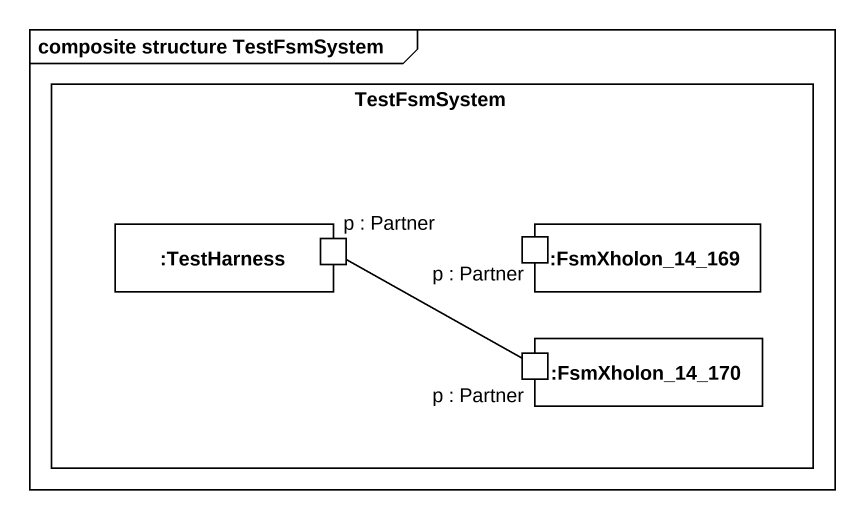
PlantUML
@startuml
mainframe composite structure TestFsmSystem
rectangle TestFsmSystem {
  rectangle ":TestHarness" as TestHarness {
    port "p : Partner" as p_Partner
  }
  rectangle ":FsmXholon_14_169" as FsmXholon_14_169 {
    port "p : Partner" as p_Partner_2
  }
  rectangle ":FsmXholon_14_170" as FsmXholon_14_170 {
    port "p : Partner" as p_Partner_3
  }
}
p_Partner -right- p_Partner_3
@enduml
